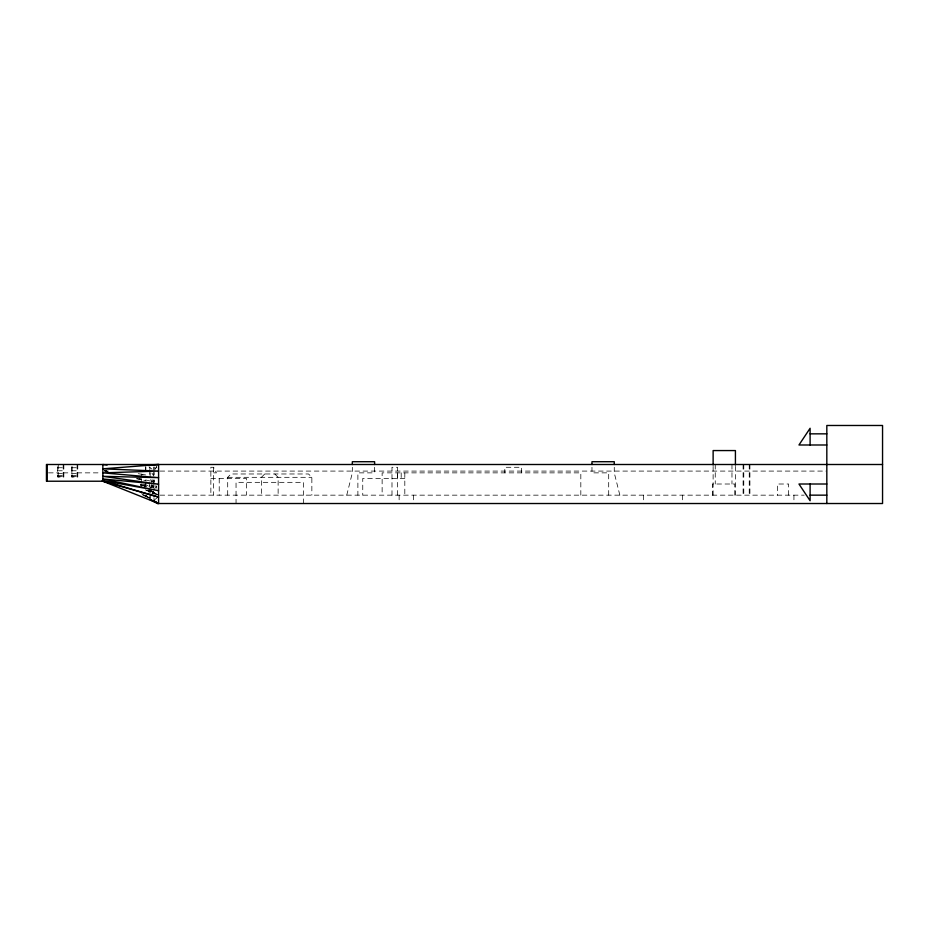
<?xml version="1.0" encoding="UTF-8"?>
<svg xmlns="http://www.w3.org/2000/svg" width="929" height="929" viewBox="0 0 929 929"><rect width="100%" height="100%" fill="white"/><g stroke="black" fill="none" stroke-linecap="round" stroke-linejoin="round"><path stroke-width="0.7" stroke-dasharray="4.64 3.48" d="M153.993 501.486L153.993 497.572M153.993 496.26L154.005 492.347M149.929 496.783L149.929 499.442L150.951 497.015M149.941 495.447L149.952 491.441M145.969 485.902L146.004 481.872M153.482 488.317L153.622 485.553M153.703 484.172L153.924 480.026M149.058 486.703L149.534 482.499M151.462 491.104L156.838 494.507L151.45 491.186M346.749 495.157L352.323 472.861L352.323 467.287M141.51 493.659L149.302 498.014L145.992 496.063L149.453 497.63L151.392 494.356M145.075 494.948L149.232 498.362L141.394 494.298M149.302 498.014L146.167 495.621M151.462 495.807L153.494 490.953M155.34 469.18L156.629 466.846M152.031 493.264L153.331 491.081M150.73 487.365L152.019 485.228M155.34 468.657L156.629 466.579M154.005 489.734L157.14 485.31M150.765 487.725L152.368 485.635M227.698 495.157L227.698 477.32L231.031 473.976L308.509 473.976L311.854 477.32L311.854 495.157M264.753 473.976L261.409 477.32L261.409 495.157M154.771 499.651L156.873 497.979M145.83 486.657L147.804 485.31M140.349 485.008L145.737 484.415M151.125 487.214L153.633 487.156L151.706 485.565M213.647 472.861L216.434 472.861L213.647 467.287L210.86 467.287L210.86 495.157M57.598 467.74L63.834 467.74M71.533 467.74L77.769 467.74M57.598 470.771L63.834 470.771M71.533 470.771L77.769 470.771M160.032 471.084L825.927 471.084M48.505 472.861L58.26 472.861M63.172 472.861L72.195 472.861M77.107 472.861L101.458 472.861M57.598 473.372L63.834 473.372M71.533 473.372L77.769 473.372M57.598 475.358L63.834 475.358M71.533 475.358L77.769 475.358M57.598 476.612L63.834 476.612M71.533 476.612L77.769 476.612M227.698 477.32L311.854 477.32M210.86 478.435L246.452 478.435L246.452 495.157M404.812 478.435L362.751 478.435L362.751 495.157M160.032 495.157L804.166 495.157M104.28 470.597L108.565 471.154M138.235 473.697L145.888 474.916M145.609 474.916L141.254 474.22L141.278 477.703M104.814 470.933L107.462 471.456L105.349 470.353M104.675 470.991L107.172 471.56L104.675 470.12M139.048 478.342L141.289 478.865M104.245 470.759L107.032 471.444M136.284 478.69L140.465 479.724M149.859 480.978L145.644 479.921L145.063 486.924L143.983 484.613M151.23 481.338L153.959 482.035L153.947 479.167M137.155 478.458L141.614 479.619L141.58 474.22M143.763 480.188L145.923 480.769M140.906 484.961L146.352 486.726M140.906 484.694L146.352 486.541M145.319 489.85L157.256 494.623M146.643 490.315L158.58 495.157M149.267 489.92L156.862 494.449L153.633 492.405M151.404 491.348L156.838 494.483M149.232 490.047L153.61 492.533L149.418 489.653M151.59 490.86L156.873 494.425M148.93 466.834L152.008 469.18M274.787 473.976L278.131 477.32L278.131 495.157M152.588 479.887L153.959 482.035M151.892 473.035L153.947 476.298M155.654 485.751L156.78 488.224M140.651 484.659L141.661 487.226M619.84 495.157L614.266 472.861L614.266 467.287M150.742 479.469L151.311 482.046M151.601 483.335L152.472 487.214M148.745 489.513L148.977 492.219M150.068 472.687L150.161 476.891M145.714 483.637L145.748 486.413M149.929 485.252L149.964 488.77M397.566 472.861L397.6 478.435M153.97 479.782L153.97 482.302M153.982 484.787L153.993 487.26M141.626 478.853L141.638 483.045M153.947 472.176L153.947 474.719M151.915 480.003L151.915 482.488M149.836 472.118L149.848 474.44M145.865 467.113L145.876 469.726M145.598 469.319L145.598 466.915L145.598 469.47M153.935 467.055L153.947 469.621M153.947 472.571L153.947 475.056M149.836 466.985L149.836 469.784M793.935 495.157L793.935 503.518M788.64 495.157L788.64 484.009L777.503 484.009L777.503 495.157M749.912 464.5L749.912 495.157M749.238 464.5L749.238 495.157M743.781 464.5L743.781 495.157M743.107 464.5L743.107 495.157M735.42 466.393L735.42 495.157M734.758 495.157L734.758 484.009L712.462 484.009L712.462 495.157M731.971 464.5L731.971 484.009M715.249 464.5L715.249 484.009M713.124 466.393L713.124 495.157M682.478 495.157L682.478 503.518M643.46 495.157L643.46 503.518M608.692 495.157L608.692 472.861L591.97 472.861L591.97 467.287M580.822 495.157L580.822 472.861L382.133 472.861L382.133 495.157M521.529 472.861L521.529 467.287L504.807 467.287L504.807 472.861M413.626 495.157L413.626 503.518M404.812 472.861L404.812 495.157M401.189 472.861L401.189 478.435M399.133 495.157L399.133 503.518M397.6 495.157L397.566 467.287L391.992 467.287L391.992 495.157M374.608 467.287L374.608 472.861L357.886 472.861L357.886 495.157M303.493 503.518L303.493 482.337L236.047 482.337L236.047 503.518M219.221 478.435L219.221 495.157M213.647 467.287L213.647 495.157M154.051 466.997L154.051 470.736M77.769 464.5L77.769 477.041L71.533 477.041L71.533 464.5M77.107 464.5L77.107 477.041M72.195 466.66L72.195 477.041M63.834 464.5L63.834 477.041L57.598 477.041L57.598 464.5M63.172 464.5L63.172 477.041M58.26 464.5L58.26 477.041"/><path stroke-width="1.39" d="M107.137 465.011L102.852 464.5L102.852 481.222L158.58 503.518L158.58 464.5L102.852 468.831L158.58 471.084L102.852 472.861L158.58 477.657L102.852 476.322L158.58 484.206L102.852 478.981L158.58 490.709L102.852 480.653L158.58 497.143L102.852 481.222L46.45 481.222L46.45 464.5L882.55 464.5M147.154 464.941L158.58 464.5M810.1 433.843L826.822 433.843M826.822 444.991L798.952 444.991L810.1 428.269L810.1 444.991M826.822 484.009L798.952 484.009L810.1 500.731L810.1 484.009M810.1 495.157L826.822 495.157M105.86 482.058L102.178 480.653L104.64 481.222M154.771 501.242L157.918 503.518L882.55 503.518L882.55 425.482L826.822 425.482L826.822 503.518M735.42 464.953L735.42 450.565L713.124 450.565L713.124 464.953M614.266 464.5L614.266 461.713L591.97 461.713L591.97 464.5M374.608 464.5L374.608 461.713L352.323 461.713L352.323 464.5M47.112 464.5L47.112 481.222M153.993 501.486L149.929 499.442L157.918 503.518L153.993 501.486M157.918 503.518L153.599 500.94L157.918 503.518"/></g></svg>
